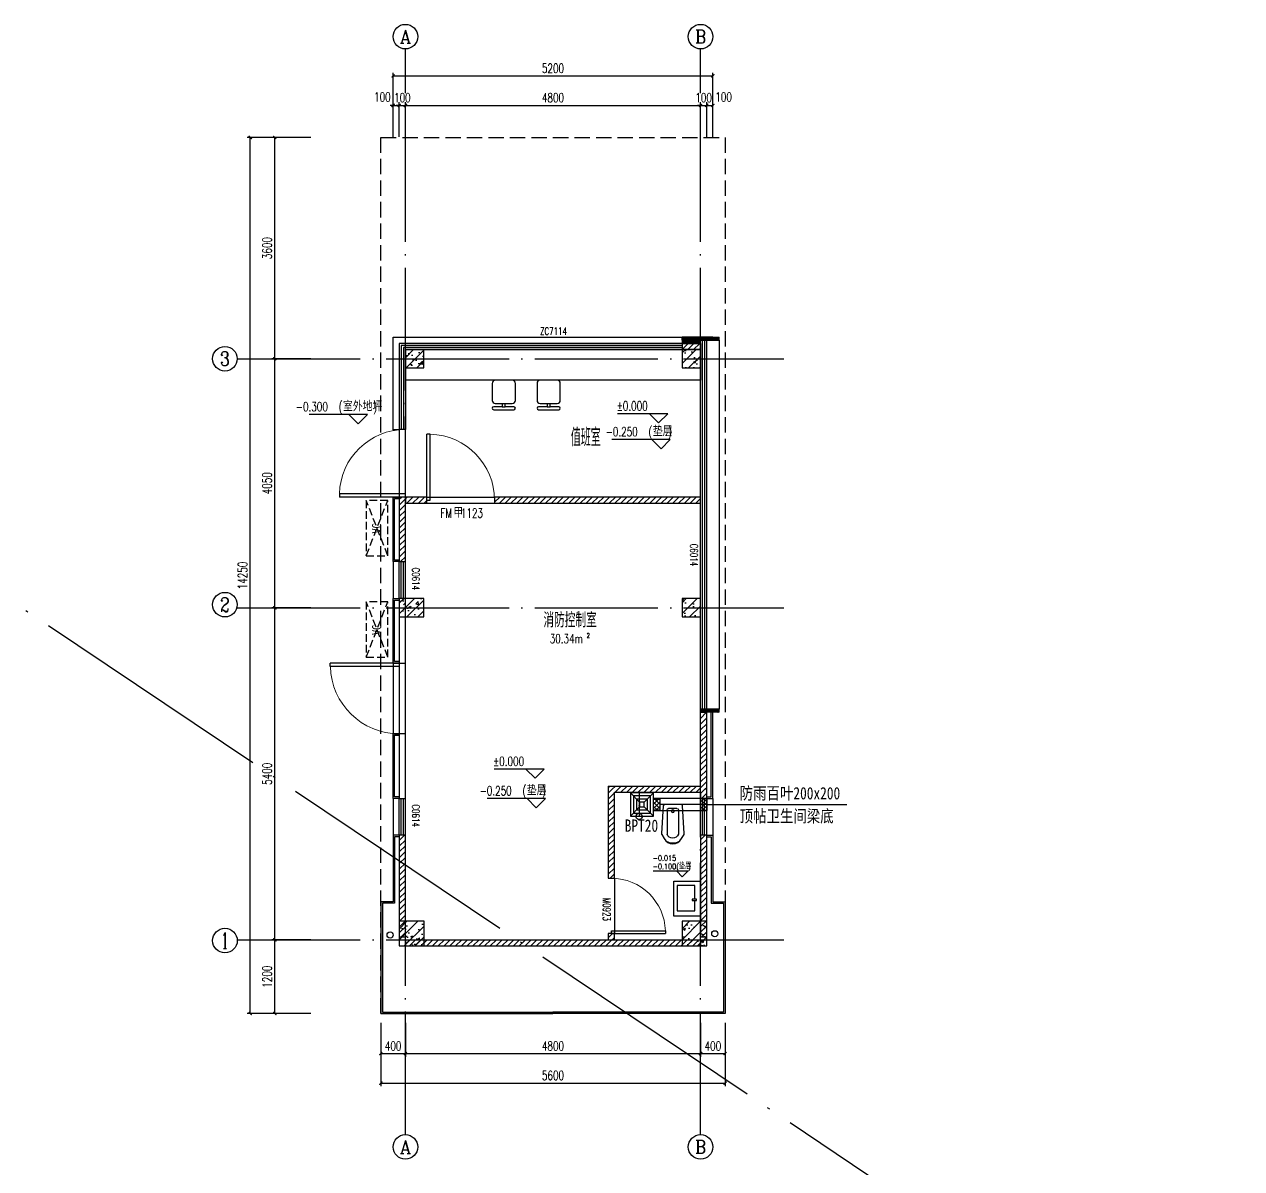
# Model space of a CAD drawing. Extents: x -555607 to 460190, y 498714 to 1664455.
# Drawn here: x -118651 to -98854, y 604798 to 623409 of the extents above; entities that cross this region are included whole.
import ezdxf
from ezdxf.enums import TextEntityAlignment as Align

# ---------------------------------------------------------------- set-up
doc = ezdxf.new("R2010")
doc.units = 0
doc.header["$LTSCALE"] = 1000
doc.header["$MEASUREMENT"] = 0
for name, pattern in [('124-SF$0$DASH', [0.35, 0.25, -0.1]), ('CENTER2', [1.125, 0.75, -0.125, 0.125, -0.125]), ('DASH', [0.35, 0.25, -0.1]), ('DOTE', [2.42, 2, -0.2, 0.02, -0.2])]:
    doc.linetypes.add(name, pattern=pattern)
doc.layers.get('Defpoints').update_dxf_attribs({"color": 210})
for name, color, linetype in [('.', 251, 'Continuous'), ('124-SF$0$J_EQPM_SMAL(空调室内外机)', 1, 'Continuous'), ('A-AXIS-D', 1, 'Continuous'), ('A-AXIS-DOTE', 14, 'DOTE'), ('A-AXIS-ELEV', 4, 'Continuous'), ('A-CURTAIN', 134, 'Continuous'), ('A-DRAIN', 142, 'Continuous'), ('A-FURN', 55, 'Continuous'), ('A-HATCH-2', 251, 'Continuous'), ('A-HRAIL', 250, 'Continuous'), ('A-LIN-V', 9, 'Continuous'), ('A-LVTRY', 212, 'Continuous'), ('A-TEXT', 61, 'Continuous'), ('A-WINDOW', 8, 'Continuous'), ('A-防火门', 8, 'Continuous'), ('AS-COLN', 6, 'Continuous'), ('AS-WALL', 40, 'Continuous'), ('DUCT-暖通风中心线', 5, 'CENTER2'), ('DUCT-暖通风管', 7, 'Continuous'), ('PUB_HATCH', 8, 'Continuous'), ('宿舍-1i$0$单元1$0$LVTRY', 6, 'Continuous'), ('暖通', 7, 'Continuous'), ('灯具', 250, 'Continuous')]:
    doc.layers.add(name, color=color, linetype=linetype)
doc.styles.add('-黑体', font='simhei.ttf', dxfattribs={"width": 0.8})
doc.styles.add('124-SF$0$-宋体', font='')
doc.styles.add('_TCH_AXIS', font='COMPLEX', dxfattribs={"bigfont": 'GBCBIG'})
doc.styles.add('_TCH_DIM', font='SIMPLEX', dxfattribs={"bigfont": 'GBCBIG'})
doc.styles.add('_TCH_DIM_T3', font='SIMPLEX', dxfattribs={"width": 0.705882, "bigfont": 'GBCBIG'})
doc.styles.add('_TCH_SPACE', font='SIMPLEX', dxfattribs={"height": 5, "bigfont": 'GBCBIG'})
doc.styles.add('_TCH_WINDOW', font='SIMPLEX', dxfattribs={"height": 3.5, "bigfont": 'GBCBIG'})
doc.styles.get('124-SF$0$-宋体').set_extended_font_data('SimSun')
doc.dimstyles.new('_TCH_ARCH&&50', dxfattribs={"dimtxt": 148.75, "dimasz": 50, "dimexe": 50, "dimexo": 50, "dimgap": 50, "dimtad": 1, "dimdec": 0, "dimzin": 0, "dimdsep": 46, "dimtxsty": '_TCH_DIM_T3', "dimblk": 'ARCHTICK', "dimcen": 0.09, "dimclrt": 7, "dimazin": 2, "dimtfac": 1, "dimtdec": 0, "dimtix": 1, "dimtmove": 2, "dimatfit": 3, "dimfxl": 1, "dimtolj": 1, "dimtzin": 0, "dimarcsym": 0})
pattern_1 = [(45, (0, 0), (-88.388348, 88.388348), []), (50, (0, 0), (358.63009, -31.37607), [37.5, -412.5]), (355, (0, 0), (-69.37567, 376.09607), [30, -330]), (100.4514, (29.9, -2.6), (289.2547, 344.71977), [31.8701, -350.57106]), (46.1842, (0, 100), (533.62052, -82.7595), [56.25, -618.75]), (96.6356, (44.47, 93.1), (467.33135, 487.05894), [47.80514, -525.8565]), (351.1842, (0, 100), (467.33097, 487.0593), [45, -495]), (21, (50, 75), (298.45353, -201.30945), [37.5, -412.5]), (326, (50, 75), (121.65767, 362.57502), [30, -330]), (71.4514, (74.87, 58.22), (420.11131, 161.26525), [31.8701, -350.57106]), (37.5, (0, 0), (6.079928, 166.446927), [0, -326, 0, -335, 0, -331.25]), (7.5, (0, 0), (131.53477, 197.205856), [0, -191, 0, -318.5, 0, -126.25]), (327.5, (-111.5, 0), (266.911218, -11.277436), [0, -125, 0, -390, 0, -517.5]), (317.5, (-161.5, 0), (291.593085, 50.05249), [0, -162.5, 0, -259, 0, -367.5])]
pattern_2 = [(45, (0, 47.75), (-47.022601, 47.022601), [])]

# ---------------------------------------------------------------- blocks, each defined once
blk = doc.blocks.new('$plan$00003701')
at = {"layer": 'A-LVTRY', "color": 250}
for points in [[(-283, -433), (-283, 0), (283, 0), (283, -433), (-283, -433)], [(10, -93), (-212, -93)], [(-212, -93), (-212, -382), (200, -382), (200, -93), (29, -93)], [(10, -66), (10, -139), (29, -139), (29, -66), (10, -66)]]:
    blk.add_lwpolyline(points, dxfattribs=at)
blk = doc.blocks.new('宿舍-1i$0$单元1$0$$lvtry$00000168')
at = {"color": 250}
blk.add_line((0, 0), (0, -395), dxfattribs=at)
blk.add_arc((0, -395), 50, 121.0332, 58.9668, dxfattribs=at)
for p in [(0, 0), (0, -223)]:
    blk.add_point(p, dxfattribs=at)
blk = doc.blocks.new('_ArchTick')
at = {"color": 0, "linetype": 'ByBlock', "const_width": 0.4}
blk.add_lwpolyline([(-0.5, -0.5), (0.5, 0.5)], dxfattribs=at)
blk = doc.blocks.new('*D76')
at = {"layer": 'A-AXIS-D', "color": 0, "lineweight": -2, "transparency": 16777216}
for p, q in [((-112654, 621580), (-112654, 622621)), ((-112654, 622571), (-107454, 622571)), ((-107454, 621580), (-107454, 622621))]:
    blk.add_line(p, q, dxfattribs=at)
at = {"layer": 'Defpoints', "color": 0, "transparency": 16777216}
for p in [(-107454, 622571), (-112654, 621530), (-107454, 621530)]:
    blk.add_point(p, dxfattribs=at)
at = {"layer": 'A-AXIS-D', "color": 0, "lineweight": -2, "transparency": 16777216, "xscale": 50, "yscale": 50, "zscale": 50, "rotation": 180}
blk.add_blockref('_ArchTick', (-112654, 622571), dxfattribs=at)
at = {"layer": 'A-AXIS-D', "color": 0, "lineweight": -2, "transparency": 16777216, "xscale": 50, "yscale": 50, "zscale": 50}
blk.add_blockref('_ArchTick', (-107454, 622571), dxfattribs=at)
at = {"layer": 'A-AXIS-D', "color": 7, "transparency": 16777216, "insert": (-110054, 622696), "char_height": 148.8, "attachment_point": 5, "style": '_TCH_DIM_T3'}
blk.add_mtext('\\A1;5200', dxfattribs=at)
blk = doc.blocks.new('*D77')
at = {"layer": 'A-AXIS-D', "color": 0, "lineweight": -2, "transparency": 16777216}
for p, q in [((-107554, 621580), (-107554, 622141)), ((-107554, 622091), (-107454, 622091)), ((-107454, 621580), (-107454, 622141))]:
    blk.add_line(p, q, dxfattribs=at)
at = {"layer": 'Defpoints', "color": 0, "transparency": 16777216}
for p in [(-107454, 622091), (-107554, 621530), (-107454, 621530)]:
    blk.add_point(p, dxfattribs=at)
at = {"layer": 'A-AXIS-D', "color": 0, "lineweight": -2, "transparency": 16777216, "xscale": 50, "yscale": 50, "zscale": 50, "rotation": 180}
blk.add_blockref('_ArchTick', (-107554, 622091), dxfattribs=at)
at = {"layer": 'A-AXIS-D', "color": 0, "lineweight": -2, "transparency": 16777216, "xscale": 50, "yscale": 50, "zscale": 50}
blk.add_blockref('_ArchTick', (-107454, 622091), dxfattribs=at)
at = {"layer": 'A-AXIS-D', "color": 7, "transparency": 16777216, "insert": (-107279, 622229), "char_height": 148.8, "attachment_point": 5, "style": '_TCH_DIM_T3'}
blk.add_mtext('\\A1;100', dxfattribs=at)
blk = doc.blocks.new('*D78')
at = {"layer": 'A-AXIS-D', "color": 0, "lineweight": -2, "transparency": 16777216}
for p, q in [((-107654, 622091), (-107704, 622091)), ((-107654, 621580), (-107654, 622141)), ((-107654, 622091), (-107554, 622091)), ((-107554, 621580), (-107554, 622141)), ((-107554, 622091), (-107504, 622091))]:
    blk.add_line(p, q, dxfattribs=at)
at = {"layer": 'Defpoints', "color": 0, "transparency": 16777216}
for p in [(-107554, 622091), (-107654, 621530), (-107554, 621530)]:
    blk.add_point(p, dxfattribs=at)
at = {"layer": 'A-AXIS-D', "color": 0, "lineweight": -2, "transparency": 16777216, "xscale": 50, "yscale": 50, "zscale": 50}
blk.add_blockref('_ArchTick', (-107654, 622091), dxfattribs=at)
at = {"layer": 'A-AXIS-D', "color": 0, "lineweight": -2, "transparency": 16777216, "xscale": 50, "yscale": 50, "zscale": 50, "rotation": 180}
blk.add_blockref('_ArchTick', (-107554, 622091), dxfattribs=at)
at = {"layer": 'A-AXIS-D', "color": 7, "transparency": 16777216, "insert": (-107604, 622216), "char_height": 148.8, "attachment_point": 5, "style": '_TCH_DIM_T3'}
blk.add_mtext('\\A1;100', dxfattribs=at)
blk = doc.blocks.new('*D79')
at = {"layer": 'A-AXIS-D', "color": 0, "lineweight": -2, "transparency": 16777216}
for p, q in [((-112454, 621580), (-112454, 622141)), ((-112454, 622091), (-107654, 622091)), ((-107654, 621580), (-107654, 622141))]:
    blk.add_line(p, q, dxfattribs=at)
at = {"layer": 'Defpoints', "color": 0, "transparency": 16777216}
for p in [(-107654, 622091), (-112454, 621530), (-107654, 621530)]:
    blk.add_point(p, dxfattribs=at)
at = {"layer": 'A-AXIS-D', "color": 0, "lineweight": -2, "transparency": 16777216, "xscale": 50, "yscale": 50, "zscale": 50, "rotation": 180}
blk.add_blockref('_ArchTick', (-112454, 622091), dxfattribs=at)
at = {"layer": 'A-AXIS-D', "color": 0, "lineweight": -2, "transparency": 16777216, "xscale": 50, "yscale": 50, "zscale": 50}
blk.add_blockref('_ArchTick', (-107654, 622091), dxfattribs=at)
at = {"layer": 'A-AXIS-D', "color": 7, "transparency": 16777216, "insert": (-110054, 622216), "char_height": 148.8, "attachment_point": 5, "style": '_TCH_DIM_T3'}
blk.add_mtext('\\A1;4800', dxfattribs=at)
blk = doc.blocks.new('*D80')
at = {"layer": 'A-AXIS-D', "color": 0, "lineweight": -2, "transparency": 16777216}
for p, q in [((-112554, 622091), (-112604, 622091)), ((-112554, 621580), (-112554, 622141)), ((-112554, 622091), (-112454, 622091)), ((-112454, 621580), (-112454, 622141)), ((-112454, 622091), (-112404, 622091))]:
    blk.add_line(p, q, dxfattribs=at)
at = {"layer": 'Defpoints', "color": 0, "transparency": 16777216}
for p in [(-112454, 622091), (-112554, 621530), (-112454, 621530)]:
    blk.add_point(p, dxfattribs=at)
at = {"layer": 'A-AXIS-D', "color": 0, "lineweight": -2, "transparency": 16777216, "xscale": 50, "yscale": 50, "zscale": 50}
blk.add_blockref('_ArchTick', (-112554, 622091), dxfattribs=at)
at = {"layer": 'A-AXIS-D', "color": 0, "lineweight": -2, "transparency": 16777216, "xscale": 50, "yscale": 50, "zscale": 50, "rotation": 180}
blk.add_blockref('_ArchTick', (-112454, 622091), dxfattribs=at)
at = {"layer": 'A-AXIS-D', "color": 7, "transparency": 16777216, "insert": (-112504, 622216), "char_height": 148.8, "attachment_point": 5, "style": '_TCH_DIM_T3'}
blk.add_mtext('\\A1;100', dxfattribs=at)
blk = doc.blocks.new('*D81')
at = {"layer": 'A-AXIS-D', "color": 0, "lineweight": -2, "transparency": 16777216}
for p, q in [((-112654, 622091), (-112704, 622091)), ((-112654, 621580), (-112654, 622141)), ((-112654, 622091), (-112554, 622091)), ((-112554, 621580), (-112554, 622141)), ((-112554, 622091), (-112504, 622091))]:
    blk.add_line(p, q, dxfattribs=at)
at = {"layer": 'Defpoints', "color": 0, "transparency": 16777216}
for p in [(-112554, 622091), (-112654, 621530), (-112554, 621530)]:
    blk.add_point(p, dxfattribs=at)
at = {"layer": 'A-AXIS-D', "color": 0, "lineweight": -2, "transparency": 16777216, "xscale": 50, "yscale": 50, "zscale": 50}
blk.add_blockref('_ArchTick', (-112654, 622091), dxfattribs=at)
at = {"layer": 'A-AXIS-D', "color": 0, "lineweight": -2, "transparency": 16777216, "xscale": 50, "yscale": 50, "zscale": 50, "rotation": 180}
blk.add_blockref('_ArchTick', (-112554, 622091), dxfattribs=at)
at = {"layer": 'A-AXIS-D', "color": 7, "transparency": 16777216, "insert": (-112829, 622229), "char_height": 148.8, "attachment_point": 5, "style": '_TCH_DIM_T3'}
blk.add_mtext('\\A1;100', dxfattribs=at)
blk = doc.blocks.new('*D82')
at = {"layer": 'A-AXIS-D', "color": 0, "lineweight": -2, "transparency": 16777216}
for p, q in [((-113992, 621570), (-115028, 621570)), ((-114978, 607320), (-114978, 621570)), ((-113992, 607320), (-115028, 607320))]:
    blk.add_line(p, q, dxfattribs=at)
at = {"layer": 'Defpoints', "color": 0, "transparency": 16777216}
for p in [(-114978, 621570), (-113942, 621570), (-113942, 607320)]:
    blk.add_point(p, dxfattribs=at)
at = {"layer": 'A-AXIS-D', "color": 0, "lineweight": -2, "transparency": 16777216, "xscale": 50, "yscale": 50, "zscale": 50}
for p, rotation in [((-114978, 621570), 90), ((-114978, 607320), 270)]:
    blk.add_blockref('_ArchTick', p, dxfattribs=dict(at, rotation=rotation))
at = {"layer": 'A-AXIS-D', "color": 7, "transparency": 16777216, "insert": (-115103, 614445), "char_height": 148.8, "attachment_point": 5, "rotation": 90, "style": '_TCH_DIM_T3'}
blk.add_mtext('\\A1;14250', dxfattribs=at)
blk = doc.blocks.new('*D83')
at = {"layer": 'A-AXIS-D', "color": 0, "lineweight": -2, "transparency": 16777216}
for p, q in [((-112854, 607170), (-112854, 606139)), ((-107254, 607170), (-107254, 606139)), ((-112854, 606189), (-107254, 606189))]:
    blk.add_line(p, q, dxfattribs=at)
at = {"layer": 'Defpoints', "color": 0, "transparency": 16777216}
for p in [(-112854, 607220), (-107254, 607220), (-107254, 606189)]:
    blk.add_point(p, dxfattribs=at)
at = {"layer": 'A-AXIS-D', "color": 0, "lineweight": -2, "transparency": 16777216, "xscale": 50, "yscale": 50, "zscale": 50, "rotation": 180}
blk.add_blockref('_ArchTick', (-112854, 606189), dxfattribs=at)
at = {"layer": 'A-AXIS-D', "color": 0, "lineweight": -2, "transparency": 16777216, "xscale": 50, "yscale": 50, "zscale": 50}
blk.add_blockref('_ArchTick', (-107254, 606189), dxfattribs=at)
at = {"layer": 'A-AXIS-D', "color": 7, "transparency": 16777216, "insert": (-110054, 606314), "char_height": 148.8, "attachment_point": 5, "style": '_TCH_DIM_T3'}
blk.add_mtext('\\A1;5600', dxfattribs=at)
blk = doc.blocks.new('*D84')
at = {"layer": 'A-AXIS-D', "color": 0, "lineweight": -2, "transparency": 16777216}
for p, q in [((-107654, 607170), (-107654, 606619)), ((-107254, 607170), (-107254, 606619)), ((-107654, 606669), (-107254, 606669))]:
    blk.add_line(p, q, dxfattribs=at)
at = {"layer": 'Defpoints', "color": 0, "transparency": 16777216}
for p in [(-107654, 607220), (-107254, 607220), (-107254, 606669)]:
    blk.add_point(p, dxfattribs=at)
at = {"layer": 'A-AXIS-D', "color": 0, "lineweight": -2, "transparency": 16777216, "xscale": 50, "yscale": 50, "zscale": 50, "rotation": 180}
blk.add_blockref('_ArchTick', (-107654, 606669), dxfattribs=at)
at = {"layer": 'A-AXIS-D', "color": 0, "lineweight": -2, "transparency": 16777216, "xscale": 50, "yscale": 50, "zscale": 50}
blk.add_blockref('_ArchTick', (-107254, 606669), dxfattribs=at)
at = {"layer": 'A-AXIS-D', "color": 7, "transparency": 16777216, "insert": (-107454, 606794), "char_height": 148.8, "attachment_point": 5, "style": '_TCH_DIM_T3'}
blk.add_mtext('\\A1;400', dxfattribs=at)
blk = doc.blocks.new('*D85')
at = {"layer": 'A-AXIS-D', "color": 0, "lineweight": -2, "transparency": 16777216}
for p, q in [((-112454, 607170), (-112454, 606619)), ((-107654, 607170), (-107654, 606619)), ((-112454, 606669), (-107654, 606669))]:
    blk.add_line(p, q, dxfattribs=at)
at = {"layer": 'Defpoints', "color": 0, "transparency": 16777216}
for p in [(-112454, 607220), (-107654, 607220), (-107654, 606669)]:
    blk.add_point(p, dxfattribs=at)
at = {"layer": 'A-AXIS-D', "color": 0, "lineweight": -2, "transparency": 16777216, "xscale": 50, "yscale": 50, "zscale": 50, "rotation": 180}
blk.add_blockref('_ArchTick', (-112454, 606669), dxfattribs=at)
at = {"layer": 'A-AXIS-D', "color": 0, "lineweight": -2, "transparency": 16777216, "xscale": 50, "yscale": 50, "zscale": 50}
blk.add_blockref('_ArchTick', (-107654, 606669), dxfattribs=at)
at = {"layer": 'A-AXIS-D', "color": 7, "transparency": 16777216, "insert": (-110054, 606794), "char_height": 148.8, "attachment_point": 5, "style": '_TCH_DIM_T3'}
blk.add_mtext('\\A1;4800', dxfattribs=at)
blk = doc.blocks.new('*D86')
at = {"layer": 'A-AXIS-D', "color": 0, "lineweight": -2, "transparency": 16777216}
for p, q in [((-112854, 607170), (-112854, 606619)), ((-112454, 607170), (-112454, 606619)), ((-112854, 606669), (-112454, 606669))]:
    blk.add_line(p, q, dxfattribs=at)
at = {"layer": 'Defpoints', "color": 0, "transparency": 16777216}
for p in [(-112854, 607220), (-112454, 607220), (-112454, 606669)]:
    blk.add_point(p, dxfattribs=at)
at = {"layer": 'A-AXIS-D', "color": 0, "lineweight": -2, "transparency": 16777216, "xscale": 50, "yscale": 50, "zscale": 50, "rotation": 180}
blk.add_blockref('_ArchTick', (-112854, 606669), dxfattribs=at)
at = {"layer": 'A-AXIS-D', "color": 0, "lineweight": -2, "transparency": 16777216, "xscale": 50, "yscale": 50, "zscale": 50}
blk.add_blockref('_ArchTick', (-112454, 606669), dxfattribs=at)
at = {"layer": 'A-AXIS-D', "color": 7, "transparency": 16777216, "insert": (-112654, 606794), "char_height": 148.8, "attachment_point": 5, "style": '_TCH_DIM_T3'}
blk.add_mtext('\\A1;400', dxfattribs=at)
blk = doc.blocks.new('*D87')
at = {"layer": 'A-AXIS-D', "color": 0, "lineweight": -2, "transparency": 16777216}
for p, q in [((-113992, 608520), (-114628, 608520)), ((-114578, 607320), (-114578, 608520)), ((-113992, 607320), (-114628, 607320))]:
    blk.add_line(p, q, dxfattribs=at)
at = {"layer": 'Defpoints', "color": 0, "transparency": 16777216}
for p in [(-114578, 608520), (-113942, 608520), (-113942, 607320)]:
    blk.add_point(p, dxfattribs=at)
at = {"layer": 'A-AXIS-D', "color": 0, "lineweight": -2, "transparency": 16777216, "xscale": 50, "yscale": 50, "zscale": 50}
for p, rotation in [((-114578, 608520), 90), ((-114578, 607320), 270)]:
    blk.add_blockref('_ArchTick', p, dxfattribs=dict(at, rotation=rotation))
at = {"layer": 'A-AXIS-D', "color": 7, "transparency": 16777216, "insert": (-114703, 607920), "char_height": 148.8, "attachment_point": 5, "rotation": 90, "style": '_TCH_DIM_T3'}
blk.add_mtext('\\A1;1200', dxfattribs=at)
blk = doc.blocks.new('*D88')
at = {"layer": 'A-AXIS-D', "color": 0, "lineweight": -2, "transparency": 16777216}
for p, q in [((-113992, 613920), (-114628, 613920)), ((-114578, 608520), (-114578, 613920)), ((-113992, 608520), (-114628, 608520))]:
    blk.add_line(p, q, dxfattribs=at)
at = {"layer": 'Defpoints', "color": 0, "transparency": 16777216}
for p in [(-114578, 613920), (-113942, 613920), (-113942, 608520)]:
    blk.add_point(p, dxfattribs=at)
at = {"layer": 'A-AXIS-D', "color": 0, "lineweight": -2, "transparency": 16777216, "xscale": 50, "yscale": 50, "zscale": 50}
for p, rotation in [((-114578, 613920), 90), ((-114578, 608520), 270)]:
    blk.add_blockref('_ArchTick', p, dxfattribs=dict(at, rotation=rotation))
at = {"layer": 'A-AXIS-D', "color": 7, "transparency": 16777216, "insert": (-114703, 611220), "char_height": 148.8, "attachment_point": 5, "rotation": 90, "style": '_TCH_DIM_T3'}
blk.add_mtext('\\A1;5400', dxfattribs=at)
blk = doc.blocks.new('*D89')
at = {"layer": 'A-AXIS-D', "color": 0, "lineweight": -2, "transparency": 16777216}
for p, q in [((-113992, 617970), (-114628, 617970)), ((-114578, 613920), (-114578, 617970)), ((-113992, 613920), (-114628, 613920))]:
    blk.add_line(p, q, dxfattribs=at)
at = {"layer": 'Defpoints', "color": 0, "transparency": 16777216}
for p in [(-114578, 617970), (-113942, 617970), (-113942, 613920)]:
    blk.add_point(p, dxfattribs=at)
at = {"layer": 'A-AXIS-D', "color": 0, "lineweight": -2, "transparency": 16777216, "xscale": 50, "yscale": 50, "zscale": 50}
for p, rotation in [((-114578, 617970), 90), ((-114578, 613920), 270)]:
    blk.add_blockref('_ArchTick', p, dxfattribs=dict(at, rotation=rotation))
at = {"layer": 'A-AXIS-D', "color": 7, "transparency": 16777216, "insert": (-114703, 615945), "char_height": 148.8, "attachment_point": 5, "rotation": 90, "style": '_TCH_DIM_T3'}
blk.add_mtext('\\A1;4050', dxfattribs=at)
blk = doc.blocks.new('*D90')
at = {"layer": 'A-AXIS-D', "color": 0, "lineweight": -2, "transparency": 16777216}
for p, q in [((-113992, 621570), (-114628, 621570)), ((-114578, 617970), (-114578, 621570)), ((-113992, 617970), (-114628, 617970))]:
    blk.add_line(p, q, dxfattribs=at)
at = {"layer": 'Defpoints', "color": 0, "transparency": 16777216}
for p in [(-114578, 621570), (-113942, 621570), (-113942, 617970)]:
    blk.add_point(p, dxfattribs=at)
at = {"layer": 'A-AXIS-D', "color": 0, "lineweight": -2, "transparency": 16777216, "xscale": 50, "yscale": 50, "zscale": 50}
for p, rotation in [((-114578, 621570), 90), ((-114578, 617970), 270)]:
    blk.add_blockref('_ArchTick', p, dxfattribs=dict(at, rotation=rotation))
at = {"layer": 'A-AXIS-D', "color": 7, "transparency": 16777216, "insert": (-114703, 619770), "char_height": 148.8, "attachment_point": 5, "rotation": 90, "style": '_TCH_DIM_T3'}
blk.add_mtext('\\A1;3600', dxfattribs=at)
blk = doc.blocks.new('$DorLib2D$00000001')
for p, q in [((0.45, 0.975), (0.5, 0.975)), ((0.45, 0), (0.45, 0.975)), ((0.5, 0), (0.5, 0.975)), ((0.5, 0), (0.45, 0))]:
    blk.add_line(p, q)
at = {"lineweight": 13}
blk.add_arc((0.475, 0), 0.975, 91.4693, 180, dxfattribs=at)
blk = doc.blocks.new('$plan$00002451')
at = {"layer": 'A-FURN', "color": 250}
for p, q in [((25.26792, -50.53584), (-25.26792, -50.53584)), ((25.26792, -101.07168), (-25.26792, -101.07168))]:
    blk.add_line(p, q, dxfattribs=at)
blk.add_lwpolyline([(-25.26792, -50.53584), (-25.26792, -101.07168), (-138.97356, -101.07168, 0.4142135624), (-189.5094, -151.60752), (-189.5094, -429.55464, 0.4142135624), (-138.97356, -480.09048), (138.97356, -480.09048, 0.4142135624), (189.5094, -429.55464), (189.5094, -151.60752, 0.4142135624), (138.97356, -101.07168), (25.26792, -101.07168), (25.26792, -50.53584), (164.24148, -50.53584, 1), (164.24148, 0), (-164.24148, 0, 1), (-164.24148, -50.53584)], format="xyb", close=True, dxfattribs=at)
blk = doc.blocks.new('$plan$00002873')
at = {"layer": 'A-LVTRY', "color": 250}
for p, q in [((-92, -91), (-92, -482)), ((-66, -65), (69, -65)), ((95, -91), (95, -482))]:
    blk.add_line(p, q, dxfattribs=at)
blk.add_lwpolyline([(140, -552, -0.624736), (-140, -552), (-181, -489, -0.15876), (-185, -473), (-158, -24, -0.392703), (-132, 0), (132, 0, -0.392703), (158, -24), (185, -473, -0.161657), (181, -489)], format="xyb", close=True, dxfattribs=at)
blk.add_circle((2, -107), 23.1, dxfattribs=at)
for centre, radius, start, end in [((-66, -91), 26, 90, 180), ((69, -91), 26, 0, 90), ((2, -447), 99.9, 200.5982, 339.4018), ((0, -422), 207, 240.0293, 299.9707)]:
    blk.add_arc(centre, radius, start, end, dxfattribs=at)
blk = doc.blocks.new('A$C43B121A0')
at = {"layer": '.'}
h = blk.add_hatch(dxfattribs=at)
h.set_pattern_fill('ANSI37', scale=25)
h.set_pattern_definition([(45, (0, 0), (-28.0633, 28.0633), []), (135, (0, 0), (-28.0633, -28.0633), [])])
h.paths.add_polyline_path([(300, 80), (382, 80), (382, 220), (300, 220)])
at = {"layer": '灯具', "color": 7}
for p, q in [((120, 180), (0, 300)), ((180, 180), (300, 300)), ((300, 220), (382, 220)), ((382, 220), (382, 80)), ((0, 0), (120, 120)), ((300, 0), (180, 120)), ((300, 80), (382, 80))]:
    blk.add_line(p, q, dxfattribs=at)
for points in [[(0, 0), (300, 0), (300, 300), (0, 300)], [(40, 40), (260, 40), (260, 260), (40, 260)], [(80, 80), (220, 80), (220, 220), (80, 220)], [(120, 120), (180, 120), (180, 180), (120, 180)]]:
    blk.add_lwpolyline(points, close=True, dxfattribs=at)
blk = doc.blocks.new('空调室外机')
at = {"layer": '124-SF$0$J_EQPM_SMAL(空调室内外机)', "color": 250, "linetype": '124-SF$0$DASH', "ltscale": 0.5}
for p, q in [((2034887, 1697910), (2035787, 1697560)), ((2034887, 1697560), (2035787, 1697910))]:
    blk.add_line(p, q, dxfattribs=at)
blk.add_lwpolyline([(2034887, 1697910), (2035787, 1697910), (2035787, 1697560), (2034887, 1697560)], close=True, dxfattribs=at)
at = {"layer": '124-SF$0$J_EQPM_SMAL(空调室内外机)', "color": 250, "ltscale": 0.5, "style": '124-SF$0$-宋体', "width": 0.8}
blk.add_text('AC', height=150, dxfattribs=at).set_placement((2035248, 1697654))

msp = doc.modelspace()

# ---------------------------------------------------------------- hatches: boundary and pattern name
at = {"layer": 'A-HATCH-2'}
h = msp.add_hatch(dxfattribs=at)
h.set_pattern_fill('ANSI32', color=250, scale=5)
h.set_pattern_definition([(45, (-0.0001, 100), (-16.8379802, 16.8379802), []), (45, (11.225, 100), (-16.8379802, 16.8379802), [])])
h.paths.add_polyline_path([(-107354.2, 618270.3), (-107354.2, 618320.3), (-107954.2, 618320.3), (-107954.2, 618220.3), (-107654.2, 618220.3), (-107654.2, 618270.3)])
h = msp.add_hatch(dxfattribs=at)
h.set_pattern_fill('ANSI32', color=250, scale=5)
h.set_pattern_definition([(45, (0, 150), (-16.8379802, 16.8379802), []), (45, (11.225, 150), (-16.8379802, 16.8379802), [])])
h.paths.add_polyline_path([(-107654.2, 612220.3), (-107354.2, 612220.3), (-107354.2, 612270.3), (-107654.2, 612270.3)])
at = {"layer": 'PUB_HATCH'}
h = msp.add_hatch(dxfattribs=at)
h.set_pattern_fill('钢筋混凝土', color=256, scale=50, style=0)
h.set_pattern_definition(pattern_1)
h.paths.add_polyline_path([(-112454.2, 618120.3), (-112454.2, 617820.3), (-112154.2, 617820.3), (-112154.2, 618120.3)])
h = msp.add_hatch(dxfattribs=at)
h.set_pattern_fill('普通砖', color=256, scale=50, style=0)
h.set_pattern_definition(pattern_2)
h.paths.add_polyline_path([(-107954.2, 618120.3), (-107654.2, 618120.3), (-107654.2, 618220.3), (-107954.2, 618220.3)])
h = msp.add_hatch(dxfattribs=at)
h.set_pattern_fill('钢筋混凝土', color=256, scale=50, style=0)
h.set_pattern_definition(pattern_1)
h.paths.add_polyline_path([(-107954.2, 618120.3), (-107954.2, 617820.3), (-107654.2, 617820.3), (-107654.2, 618120.3)])
h = msp.add_hatch(dxfattribs=at)
h.set_pattern_fill('普通砖', color=256, scale=50, style=0)
h.set_pattern_definition(pattern_2)
h.paths.add_polyline_path([(-112554.3, 615720.3), (-112554.2, 614670.3), (-112454.2, 614670.3), (-112454.3, 615720.3)])
h = msp.add_hatch(dxfattribs=at)
h.set_pattern_fill('普通砖', color=256, scale=50, style=0)
h.set_pattern_definition(pattern_2)
h.paths.add_polyline_path([(-112454.2, 615620.3), (-112104.2, 615620.3), (-112104.2, 615720.3), (-112454.2, 615720.3)])
h = msp.add_hatch(dxfattribs=at)
h.set_pattern_fill('普通砖', color=256, scale=50, style=0)
h.set_pattern_definition(pattern_2)
h.paths.add_polyline_path([(-107654.2, 615720.3), (-111004.2, 615720.3), (-111004.2, 615620.3), (-107654.2, 615620.3)])
h = msp.add_hatch(dxfattribs=at)
h.set_pattern_fill('钢筋混凝土', color=256, scale=50, style=0)
h.set_pattern_definition(pattern_1)
h.paths.add_polyline_path([(-112554.2, 614070.3), (-112554.2, 613770.3), (-112154.2, 613770.3), (-112154.2, 614070.3)])
h = msp.add_hatch(dxfattribs=at)
h.set_pattern_fill('普通砖', color=256, scale=50, style=0)
h.set_pattern_definition(pattern_2)
h.paths.add_polyline_path([(-112454.1, 613970.3), (-112454.1, 614070.3), (-112554.1, 614070.3), (-112554.1, 613970.3)])
h = msp.add_hatch(dxfattribs=at)
h.set_pattern_fill('钢筋混凝土', color=256, scale=50, style=0)
h.set_pattern_definition(pattern_1)
h.paths.add_polyline_path([(-107954.2, 614070.3), (-107954.2, 613770.3), (-107654.2, 613770.3), (-107654.2, 614070.3)])
h = msp.add_hatch(dxfattribs=at)
h.set_pattern_fill('普通砖', color=256, scale=50, style=0)
h.set_pattern_definition(pattern_2)
h.paths.add_polyline_path([(-107620.9, 610970.3), (-107554.2, 610970.3), (-107554.2, 612220.3), (-107654.2, 612220.3), (-107654.2, 611020.3)])
h = msp.add_hatch(dxfattribs=at)
h.set_pattern_fill('普通砖', color=256, scale=50, style=0)
h.set_pattern_definition(pattern_2)
h.paths.add_polyline_path([(-109154.2, 611020.3), (-109054.2, 610920.3), (-107654.2, 610920.3), (-107620.9, 610970.3), (-107654.2, 611020.3)])
h = msp.add_hatch(dxfattribs=at)
h.set_pattern_fill('普通砖', color=256, scale=50, style=0)
h.set_pattern_definition(pattern_2)
h.paths.add_polyline_path([(-109154.2, 611020.3), (-109154.2, 609520.3), (-109054.2, 609520.3), (-109054.2, 610920.3)])
h = msp.add_hatch(dxfattribs=at)
h.set_pattern_fill('普通砖', color=256, scale=50, style=0)
h.set_pattern_definition(pattern_2)
h.paths.add_polyline_path([(-107654.2, 610920.3), (-107654.2, 610820.3), (-107554.2, 610820.3), (-107554.2, 610970.3), (-107620.9, 610970.3)])
h = msp.add_hatch(dxfattribs=at)
h.set_pattern_fill('普通砖', color=256, scale=50, style=0)
h.set_pattern_definition(pattern_2)
h.paths.add_polyline_path([(-112454.2, 608570.3), (-112454.2, 610220.3), (-112554.2, 610220.3), (-112554.2, 608570.3)])
h = msp.add_hatch(dxfattribs=at)
h.set_pattern_fill('普通砖', color=256, scale=50, style=0)
h.set_pattern_definition(pattern_2)
h.paths.add_polyline_path([(-107554.2, 608570.3), (-107554.2, 610220.3), (-107654.2, 610220.3), (-107654.2, 608570.3)])
h = msp.add_hatch(dxfattribs=at)
h.set_pattern_fill('钢筋混凝土', color=256, scale=50, style=0)
h.set_pattern_definition(pattern_1)
h.paths.add_polyline_path([(-112554.2, 608820.3), (-112554.2, 608420.3), (-112151.7, 608420.3), (-112151.7, 608820.3)])
h = msp.add_hatch(dxfattribs=at)
h.set_pattern_fill('钢筋混凝土', color=256, scale=50, style=0)
h.set_pattern_definition(pattern_1)
h.paths.add_polyline_path([(-107954.2, 608820.3), (-107954.2, 608420.3), (-107554.2, 608420.3), (-107554.2, 608820.3)])
h = msp.add_hatch(dxfattribs=at)
h.set_pattern_fill('普通砖', color=256, scale=50, style=0)
h.set_pattern_definition(pattern_2)
h.paths.add_polyline_path([(-109054.2, 608520.3), (-109054.2, 608620.3), (-109154.2, 608620.3), (-109154.2, 608520.3), (-109104.2, 608487)])
h = msp.add_hatch(dxfattribs=at)
h.set_pattern_fill('普通砖', color=256, scale=50, style=0)
h.set_pattern_definition(pattern_2)
h.paths.add_polyline_path([(-112454.2, 608420.3), (-109104.2, 608420.3), (-109104.2, 608487), (-109154.2, 608520.3), (-112454.2, 608520.3)])
h = msp.add_hatch(dxfattribs=at)
h.set_pattern_fill('普通砖', color=256, scale=50, style=0)
h.set_pattern_definition(pattern_2)
h.paths.add_polyline_path([(-109104.2, 608487), (-109104.2, 608420.3), (-107654.2, 608420.3), (-107654.2, 608520.3), (-109054.2, 608520.3)])
at = {"layer": '暖通'}
h = msp.add_hatch(dxfattribs=at)
h.set_pattern_fill('ANSI31', scale=25)
h.set_pattern_definition([(45, (-1128.196, -101426.87), (-28.0633004, 28.0633004), [])])
h.paths.add_polyline_path([(-107554.2, 610820.3), (-107654.2, 610820.3), (-107654.2, 610620.3), (-107554.2, 610620.3)])

# ---------------------------------------------------------------- linework, layer by layer
at = {"layer": 'A-AXIS-D'}
for centre in [(-112454.2, 623209.2), (-107654.2, 623209.2), (-115389.2, 617970), (-115389.2, 613970.9), (-115388.8, 608507.6), (-112454.2, 605151.5), (-107654.2, 605151.5)]:
    msp.add_circle(centre, 200, dxfattribs=at)
at = {"layer": 'A-AXIS-DOTE', "color": 250}
for p, q in [((-112454.2, 605351.5), (-112454.2, 623009.2)), ((-107654.2, 605351.5), (-107654.2, 623009.2)), ((-115189.2, 617970), (-106302.2, 617970)), ((-115189.2, 613920.3), (-106302.2, 613920.3)), ((-115189.2, 608520.3), (-106302.2, 608520.3))]:
    msp.add_line(p, q, dxfattribs=at)
at = {"layer": 'A-AXIS-DOTE', "color": 250, "ltscale": 2}
msp.add_line((-98854.2, 600620), (-128850.2, 620720), dxfattribs=at)
at = {"layer": 'A-AXIS-ELEV', "color": 8}
for p, q in [((-113072.2, 617063.5), (-114021.3, 617063.5)), ((-113222.2, 616913.5), (-113372.2, 617063.5)), ((-113222.2, 616913.5), (-113072.2, 617063.5)), ((-108186.6, 617076.7), (-109002.6, 617076.7)), ((-108336.6, 616926.7), (-108486.6, 617076.7)), ((-108336.6, 616926.7), (-108186.6, 617076.7)), ((-108145.9, 616656.7), (-109095, 616656.7)), ((-108295.9, 616506.7), (-108445.9, 616656.7)), ((-108295.9, 616506.7), (-108145.9, 616656.7)), ((-110196.6, 611296.7), (-111012.6, 611296.7)), ((-110346.6, 611146.7), (-110496.6, 611296.7)), ((-110346.6, 611146.7), (-110196.6, 611296.7)), ((-110175.9, 610816.7), (-111125, 610816.7)), ((-110325.9, 610666.7), (-110475.9, 610816.7)), ((-110325.9, 610666.7), (-110175.9, 610816.7)), ((-107860.7, 609636.7), (-108424.2, 609636.7)), ((-107950.7, 609546.7), (-108040.7, 609636.7)), ((-107950.7, 609546.7), (-107860.7, 609636.7))]:
    msp.add_line(p, q, dxfattribs=at)
at = {"layer": 'A-CURTAIN', "color": 8}
for p, q in [((-112554.2, 610220.3), (-112654.2, 610220.3)), ((-112554.2, 610195.3), (-112629.2, 610195.3)), ((-107554.2, 610220.3), (-107454.2, 610220.3)), ((-107554.2, 610195.3), (-107479.2, 610195.3))]:
    msp.add_line(p, q, dxfattribs=at)
for points in [[(-112554.2, 614670.3), (-112654.2, 614670.3), (-112653.9, 615720.3), (-112553.9, 615720.3)], [(-112554.2, 614695.3), (-112629.2, 614695.3), (-112628.9, 615695.3), (-112553.9, 615695.3)], [(-112554.4, 613020.7), (-112654.4, 613020.7), (-112654.1, 614070.3), (-112554.1, 614070.3)], [(-112554.4, 613045.7), (-112629.4, 613045.7), (-112629.1, 614045.3), (-112554.1, 614045.3)], [(-107554.2, 610820.3), (-107454.2, 610820.3), (-107454.2, 612220.3), (-107454.2, 612220.3)], [(-107554.2, 610845.3), (-107479.2, 610845.3), (-107479.2, 612220.3), (-107479.2, 612220.3)], [(-112554.2, 610820.3), (-112654.2, 610820.3), (-112654.2, 611870.7), (-112554.2, 611870.7)], [(-112554.2, 610845.3), (-112629.2, 610845.3), (-112629.2, 611845.7), (-112554.2, 611845.7)], [(-112654.2, 610220.3), (-112654.2, 609140), (-112854.2, 609140), (-112854.2, 607320.3), (-110054.2, 607320.3)], [(-112629.2, 610195.3), (-112629.2, 609115), (-112829.2, 609115), (-112829.2, 607345.3), (-110054.2, 607345.3)], [(-107454.2, 610220.3), (-107454.2, 609140), (-107254.2, 609140), (-107254.2, 607320.3), (-110054.2, 607320.3)], [(-107479.2, 610195.3), (-107479.2, 609115), (-107279.2, 609115), (-107279.2, 607345.3), (-110054.2, 607345.3)]]:
    msp.add_lwpolyline(points, dxfattribs=at)
at = {"layer": 'A-DRAIN', "color": 5}
for centre in [(-112702.2, 608597.1), (-107422.2, 608617.1)]:
    msp.add_circle(centre, 50, dxfattribs=at)
at = {"layer": 'A-FURN', "color": 250}
msp.add_lwpolyline([(-112454.2, 617620.3), (-112454.2, 618120.3), (-107654.2, 618120.3), (-107654.2, 617620.3), (-107754.2, 617620.3), (-107754.2, 617620.3)], close=True, dxfattribs=at)
at = {"layer": 'A-LIN-V', "color": 250}
for p, q in [((-107354.2, 618270.3), (-107354.2, 612270.3)), ((-112553.9, 616815.8), (-112653.9, 616815.8)), ((-112654.2, 614670.3), (-112654.2, 614070.3)), ((-112654.5, 613020.7), (-112654.2, 611870.7)), ((-112654.2, 610820.3), (-112654.2, 610220.3)), ((-107454.2, 610820.3), (-107454.2, 610220.3))]:
    msp.add_line(p, q, dxfattribs=at)
msp.add_lwpolyline([(-112653.9, 616815.8), (-112653.9, 618320.3), (-107454.2, 618320.3), (-107954.2, 618320.3)], dxfattribs=at)
at = {"layer": 'A-WINDOW'}
for p, q in [((-107954.2, 618320.3), (-107354.2, 618320.3)), ((-107954.2, 618270.3), (-107954.2, 618320.3)), ((-107654.2, 618270.3), (-107354.2, 618270.3)), ((-107354.2, 618270.3), (-107354.2, 618320.3)), ((-112453.9, 616820.3), (-112553.9, 616820.3)), ((-112554.1, 614070.3), (-112554.2, 614670.3)), ((-112520.8, 614070.3), (-112520.8, 614670.3)), ((-112487.4, 614070.3), (-112487.5, 614670.3)), ((-112454.1, 614070.3), (-112454.2, 614670.3)), ((-112454.2, 611870.7), (-112454.5, 613020.7)), ((-107654.5, 612220.3), (-107654.2, 612270.3)), ((-107354.2, 612270.3), (-107654.2, 612270.3)), ((-107354.2, 612220.3), (-107654.2, 612220.3)), ((-107354.2, 612220.3), (-107354.2, 612270.3)), ((-112554.2, 610220.3), (-112554.2, 610820.3)), ((-112520.9, 610220.3), (-112520.9, 610820.3)), ((-112487.5, 610220.3), (-112487.5, 610820.3)), ((-112454.2, 610220.3), (-112454.2, 610820.3)), ((-107654.2, 610220.3), (-107654.2, 610820.3)), ((-107620.9, 610220.3), (-107620.9, 610820.3)), ((-107587.5, 610220.3), (-107587.5, 610820.3)), ((-107554.2, 610220.3), (-107554.2, 610820.3)), ((-109054.2, 609520.3), (-109054.2, 608620.3))]:
    msp.add_line(p, q, dxfattribs=at)
for points in [[(-107954.2, 618270.3), (-107954.2, 618220.3), (-107654.2, 618220.3), (-107654.2, 618270.3)], [(-107654.2, 612270.3), (-107654.2, 618270.3)], [(-107621.2, 612270.3), (-107621.2, 618270.3)], [(-107587.2, 612270.3), (-107587.2, 618270.3)], [(-107554.2, 612270.3), (-107554.2, 618270.3)], [(-107954.2, 618220.3), (-112553.9, 618220.3), (-112553.9, 615720.3)], [(-107954.2, 618187.3), (-112520.9, 618187.3), (-112520.9, 616820.3)], [(-107954.2, 618153.3), (-112486.9, 618153.3), (-112486.9, 616820.3)], [(-107654.2, 618120.3), (-112453.9, 618120.3), (-112453.9, 616820.3)]]:
    msp.add_lwpolyline(points, dxfattribs=at)
at = {"layer": 'A-防火门'}
for p, q in [((-112104.2, 615720.3), (-111004.2, 615720.3)), ((-112104.2, 615620.3), (-111004.2, 615620.3)), ((-112554.2, 613020.7), (-112554.2, 611870.7)), ((-112454.2, 611870.7), (-112454.2, 613020.7))]:
    msp.add_line(p, q, dxfattribs=at)
at = {"layer": 'AS-COLN'}
for p, q in [((-112454.2, 618120.3), (-112454.2, 617820.3)), ((-112154.2, 618120.3), (-112454.2, 618120.3)), ((-112154.2, 617820.3), (-112154.2, 618120.3)), ((-107954.2, 618120.3), (-107954.2, 617820.3)), ((-107654.2, 618120.3), (-107954.2, 618120.3)), ((-107654.2, 617820.3), (-107654.2, 618120.3)), ((-112454.2, 617820.3), (-112154.2, 617820.3)), ((-107954.2, 617820.3), (-107654.2, 617820.3)), ((-112554.2, 614070.3), (-112554.2, 613770.3)), ((-112154.2, 614070.3), (-112554.2, 614070.3)), ((-112154.2, 613770.3), (-112154.2, 614070.3)), ((-107954.2, 614070.3), (-107954.2, 613770.3)), ((-107654.2, 614070.3), (-107954.2, 614070.3)), ((-107654.2, 613770.3), (-107654.2, 614070.3)), ((-112554.2, 613770.3), (-112154.2, 613770.3)), ((-107954.2, 613770.3), (-107654.2, 613770.3)), ((-112554.2, 608820.3), (-112554.2, 608420.3)), ((-112151.7, 608820.3), (-112554.2, 608820.3)), ((-112151.7, 608420.3), (-112151.7, 608820.3)), ((-107954.2, 608820.3), (-107954.2, 608420.3)), ((-107554.2, 608820.3), (-107954.2, 608820.3)), ((-107554.2, 608420.3), (-107554.2, 608820.3)), ((-112554.2, 608420.3), (-112151.7, 608420.3)), ((-107954.2, 608420.3), (-107554.2, 608420.3))]:
    msp.add_line(p, q, dxfattribs=at)
at = {"layer": 'AS-WALL'}
for p, q in [((-107954.2, 618220.3), (-107654.2, 618220.3)), ((-107954.2, 618220.3), (-107954.2, 618120.3)), ((-107954.2, 618120.3), (-107654.2, 618120.3)), ((-107654.2, 618220.3), (-107654.2, 618120.3)), ((-112554.3, 615720.3), (-112554.2, 614670.3)), ((-112454.3, 615720.3), (-112554.3, 615720.3)), ((-112454.2, 614670.3), (-112454.3, 615720.3)), ((-112104.2, 615720.3), (-112454.2, 615720.3)), ((-112454.2, 615720.3), (-112454.2, 615620.3)), ((-112104.2, 615620.3), (-112104.2, 615720.3)), ((-107654.2, 615720.3), (-111004.2, 615720.3)), ((-111004.2, 615720.3), (-111004.2, 615620.3)), ((-107654.2, 615620.3), (-107654.2, 615720.3)), ((-112454.2, 615620.3), (-112104.2, 615620.3)), ((-111004.2, 615620.3), (-107654.2, 615620.3)), ((-112554.2, 614670.3), (-112454.2, 614670.3)), ((-112554.2, 613970.3), (-112554.5, 613020.7)), ((-112454.1, 614070.3), (-112554.1, 614070.3)), ((-112554.1, 614070.3), (-112554.1, 613970.3)), ((-112454.5, 613020.7), (-112454.2, 613970.3)), ((-112454.1, 613970.3), (-112454.1, 614070.3)), ((-112654.2, 613020.7), (-112454.2, 613020.7)), ((-112554.5, 613020.7), (-112454.5, 613020.7)), ((-107654.2, 611020.3), (-107654.2, 612220.3)), ((-107654.2, 612220.3), (-107554.2, 612220.3)), ((-107554.2, 610970.3), (-107554.2, 612220.3)), ((-112454.2, 611870.7), (-112654.2, 611870.7)), ((-112454.2, 611870.7), (-112554.2, 611870.7)), ((-112554.2, 611870.7), (-112554.2, 610820.3)), ((-112454.2, 610820.3), (-112454.2, 611870.7)), ((-109154.2, 611020.3), (-107654.2, 611020.3)), ((-109154.2, 611020.3), (-109154.2, 609520.3)), ((-107554.2, 610820.3), (-107554.2, 610970.3)), ((-112554.2, 610820.3), (-112454.2, 610820.3)), ((-109054.2, 610920.3), (-107654.2, 610920.3)), ((-109054.2, 609520.3), (-109054.2, 610920.3)), ((-107654.2, 610920.3), (-107654.2, 610820.3)), ((-107654.2, 610820.3), (-107554.2, 610820.3)), ((-112454.2, 610220.3), (-112554.2, 610220.3)), ((-112554.2, 610220.3), (-112554.2, 608570.3)), ((-112454.2, 608570.3), (-112454.2, 610220.3)), ((-107554.2, 610220.3), (-107654.2, 610220.3)), ((-107654.2, 610220.3), (-107654.2, 608570.3)), ((-107554.2, 608570.3), (-107554.2, 610220.3)), ((-109154.2, 609520.3), (-109054.2, 609520.3)), ((-112554.2, 608570.3), (-112454.2, 608570.3)), ((-109054.2, 608620.3), (-109154.2, 608620.3)), ((-109154.2, 608620.3), (-109154.2, 608520.3)), ((-109054.2, 608520.3), (-109054.2, 608620.3)), ((-107654.2, 608570.3), (-107554.2, 608570.3)), ((-112454.2, 608520.3), (-109154.2, 608520.3)), ((-112454.2, 608520.3), (-112454.2, 608420.3)), ((-112454.2, 608420.3), (-109104.2, 608420.3)), ((-109104.2, 608420.3), (-107654.2, 608420.3)), ((-109054.2, 608520.3), (-107654.2, 608520.3)), ((-107654.2, 608520.3), (-107654.2, 608420.3))]:
    msp.add_line(p, q, dxfattribs=at)
at = {"layer": 'AS-WALL', "color": 8, "linetype": 'DASH'}
msp.add_lwpolyline([(-112854.2, 607320.3), (-112854.2, 621570), (-107254.2, 621570), (-107254.2, 607320.3)], close=True, dxfattribs=at)
at = {"layer": 'DUCT-暖通风中心线'}
msp.add_line((-107554.2, 610720.3), (-108418, 610720.3), dxfattribs=at)
at = {"layer": 'DUCT-暖通风管', "const_width": 25}
for points in [[(-107554.2, 610820.3), (-108418, 610820.3)], [(-108418, 610620.3), (-107554.2, 610620.3)]]:
    msp.add_lwpolyline(points, dxfattribs=at)
at = {"layer": '暖通', "color": 7}
msp.add_line((-107554.2, 610720.3), (-105277.4, 610720.3), dxfattribs=at)
msp.add_lwpolyline([(-107554.2, 610820.3), (-107554.2, 610620.3), (-107654.2, 610620.3), (-107654.2, 610820.3)], close=True, dxfattribs=at)

# ---------------------------------------------------------------- block references
at = {"layer": 'A-FURN', "rotation": 180}
for p in [(-110854.5, 617140.3), (-110124.5, 617140.3)]:
    msp.add_blockref('$plan$00002451', p, dxfattribs=at)
at = {"layer": 'A-HRAIL', "xscale": -1, "rotation": 270}
for p in [(-1810650.6, -1420119.6), (-1810650.6, -1421769.6)]:
    msp.add_blockref('空调室外机', p, dxfattribs=at)
at = {"layer": 'A-LVTRY', "yscale": -1, "rotation": 179.9999999999999}
msp.add_blockref('$plan$00002873', (-108104.2, 610720.3), dxfattribs=at)
at = {"layer": 'A-LVTRY', "extrusion": (0, 0, -1), "xscale": -1, "zscale": -1, "rotation": 89.99999986126177}
msp.add_blockref('$plan$00003701', (107654.2, 609189.8), dxfattribs=at)
at = {"layer": 'A-WINDOW'}
for p, xscale, yscale, zscale, rotation in [((-112454.8, 616270.3), -1100, 1100, 200, 89.99999999999999), ((-109104.2, 609070.3), 900, 900, 100, 270.0000001821383)]:
    msp.add_blockref('$DorLib2D$00000001', p, dxfattribs=dict(at, xscale=xscale, yscale=yscale, zscale=zscale, rotation=rotation))
at = {"layer": 'A-防火门'}
for p, xscale, yscale, zscale, rotation in [((-111554.2, 615670.3), -1100, 1100, 100, 359.9999998215781), ((-112554.2, 612445.7), 1150, 1150, 200, 89.9999999342278)]:
    msp.add_blockref('$DorLib2D$00000001', p, dxfattribs=dict(at, xscale=xscale, yscale=yscale, zscale=zscale, rotation=rotation))
at = {"layer": '宿舍-1i$0$单元1$0$LVTRY', "xscale": -1}
msp.add_blockref('宿舍-1i$0$单元1$0$$lvtry$00000168', (-108654.2, 610920.3), dxfattribs=at)
at = {"layer": '暖通', "color": 29, "xscale": 1.25987400021404, "yscale": 1.25987400021404, "zscale": 1.25987400021404}
msp.add_blockref('A$C43B121A0', (-108796, 610531.4), dxfattribs=at)

# ---------------------------------------------------------------- texts
at = {"layer": 'A-AXIS-D', "color": 7, "style": '_TCH_AXIS'}
for s, height, p, p2 in [('A', 212.6, (-112545.3, 623102.9), (-112363.1, 623102.9)), ('B', 217.6, (-107742.3, 623100.4), (-107566.1, 623100.4)), ('3', 233, (-115466.9, 617853.5), (-115311.6, 617853.5)), ('2', 233, (-115466.9, 613854.5), (-115311.6, 613854.5)), ('1', 257.4, (-115444, 608378.9), (-115333.7, 608378.9)), ('A', 212.6, (-112545.3, 605045.2), (-112363.1, 605045.2)), ('B', 217.6, (-107742.3, 605042.7), (-107566.1, 605042.7))]:
    msp.add_text(s, height=height, dxfattribs=at).set_placement(p, p2, align=Align.FIT)
at = {"layer": 'A-AXIS-ELEV', "color": 8, "style": '_TCH_DIM', "width": 0.705882}
for s, height, p in [('(', 148.8, (-113539.5, 617116)), (')', 148.8, (-112978, 617116)), ('-0.300', 148.75, (-114237, 617116)), ('%%P0.000', 148.75, (-109017.6, 617129.2)), ('(', 148.8, (-108500, 616709.2)), (')', 148.8, (-108184.2, 616709.2)), ('-0.250', 148.75, (-109197.5, 616709.2)), ('%%P0.000', 148.75, (-111027.6, 611349.2)), ('-0.250', 148.75, (-111247.5, 610869.2)), ('(', 148.8, (-110550, 610869.2)), (')', 148.8, (-110234.2, 610869.2)), ('-0.015', 89.25, (-108433.2, 609804.7)), ('-0.100', 89.25, (-108433.2, 609668.2)), ('(', 89.2, (-108049.2, 609668.2)), (')', 89.2, (-107859.7, 609668.2))]:
    msp.add_text(s, height=height, dxfattribs=at).set_placement(p)
at = {"layer": 'A-AXIS-ELEV', "color": 8, "style": '_TCH_DIM'}
for s, height, p in [('室外地坪', 168.79, (-113469.5, 617116)), ('垫层', 168.79, (-108430, 616709.2)), ('垫层', 168.79, (-110480, 610869.2)), ('垫层', 101.28, (-108007.2, 609668.2))]:
    msp.add_text(s, height=height, dxfattribs=at).set_placement(p)
at = {"layer": 'A-TEXT', "color": 8, "style": '_TCH_SPACE'}
for s, height, width, p in [('ZC7114', 120.57, 0.7, (-110265.3, 618358.1)), ('值班室', 289.36, 0.7, (-109763.3, 616547.4)), ('30.34m', 148.75, 0.705882, (-110107.5, 613344.1)), ('2', 74.4, 0.705882, (-109507.5, 613431.6))]:
    msp.add_text(s, height=height, dxfattribs=dict(at, width=width)).set_placement(p)
at = {"layer": 'A-TEXT', "color": 8, "style": '_TCH_SPACE', "width": 0.7}
for s, p in [('C6014', (-107820.9, 614961.9)), ('C0614', (-112346.7, 614573.2)), ('C0614', (-112346.7, 610721.9)), ('M0923', (-109240.9, 609201.9))]:
    msp.add_text(s, height=120.57, rotation=270, dxfattribs=at).set_placement(p)
at = {"layer": 'A-TEXT', "color": 8, "style": '_TCH_SPACE'}
msp.add_text('消防控制室', height=241.13, dxfattribs=at).set_placement((-110210.2, 613600))
at = {"layer": 'A-防火门', "style": '_TCH_WINDOW', "width": 0.705882}
for s, p in [('FM', (-111885.6, 615385.3)), ('1123', (-111552.7, 615385.3))]:
    msp.add_text(s, height=148.75, rotation=360, dxfattribs=at).set_placement(p)
at = {"layer": 'A-防火门', "style": '_TCH_WINDOW'}
msp.add_text('甲', height=168.8, rotation=360, dxfattribs=at).set_placement((-111675.6, 615385.3))
at = {"layer": '暖通', "style": '-黑体', "width": 0.8}
for s, p in [('防雨百叶200x200', (-107017.6, 610804.2)), ('顶帖卫生间梁底', (-107017.6, 610432)), ('BPT20', (-108888, 610277))]:
    msp.add_text(s, height=200, dxfattribs=at).set_placement(p)

# ---------------------------------------------------------------- dimensions: what is measured, and where the dimension line sits
at = {"layer": 'A-AXIS-D'}
for p1, p2, distance, text, picture, middle in [((-112653.9, 621530.3), (-107454.2, 621530.3), 1041.1, '5200', '*D76', (-110054, 622695.8)), ((-112554.2, 621530.3), (-112454.2, 621530.3), 561.1, '100', '*D80', (-112504.2, 622215.8)), ((-112454.2, 621530.3), (-107654.2, 621530.3), 561.1, '4800', '*D79', (-110054.2, 622215.8)), ((-107654.2, 621530.3), (-107554.2, 621530.3), 561.1, '100', '*D78', (-107604.2, 622215.8)), ((-113942.2, 607320.3), (-113942.2, 621570), 1036, '14250', '*D82', (-115102.5, 614445.2)), ((-113942.2, 617970), (-113942.2, 621570), 636, '3600', '*D90', (-114702.5, 619770)), ((-113942.2, 613920.3), (-113942.2, 617970), 636, '4050', '*D89', (-114702.5, 615945.2)), ((-113942.2, 608520.3), (-113942.2, 613920.3), 636, '5400', '*D88', (-114702.5, 611220.3)), ((-113942.2, 607320.3), (-113942.2, 608520.3), 636, '1200', '*D87', (-114702.5, 607920.3)), ((-112854.2, 607220.3), (-107254.2, 607220.3), -1031.1, '5600', '*D83', (-110054.2, 606313.6)), ((-112854.2, 607220.3), (-112454.2, 607220.3), -551.1, '400', '*D86', (-112654.2, 606793.6)), ((-112454.2, 607220.3), (-107654.2, 607220.3), -551.1, '4800', '*D85', (-110054.2, 606793.6)), ((-107654.2, 607220.3), (-107254.2, 607220.3), -551.1, '400', '*D84', (-107454.2, 606793.6))]:
    dim = msp.add_aligned_dim(p1=p1, p2=p2, distance=distance, text=text, dimstyle='_TCH_ARCH&&50', dxfattribs=at)
    dim.commit()
    dim.dimension.update_dxf_attribs({"geometry": picture, "text_midpoint": middle})
for base, p1, p2, picture, middle in [((-112554.2, 622091.4), (-112653.9, 621530.3), (-112554.2, 621530.3), '*D81', (-112828.9, 622228.9)), ((-107454.2, 622091.4), (-107554.2, 621530.3), (-107454.2, 621530.3), '*D77', (-107279.2, 622228.9))]:
    dim = msp.add_linear_dim(base=base, p1=p1, p2=p2, angle=0, text='100', dimstyle='_TCH_ARCH&&50', dxfattribs=at)
    dim.commit()
    dim.dimension.update_dxf_attribs({"geometry": picture, "text_midpoint": middle, "dimtype": 129})

doc.saveas('drawing.dxf')
